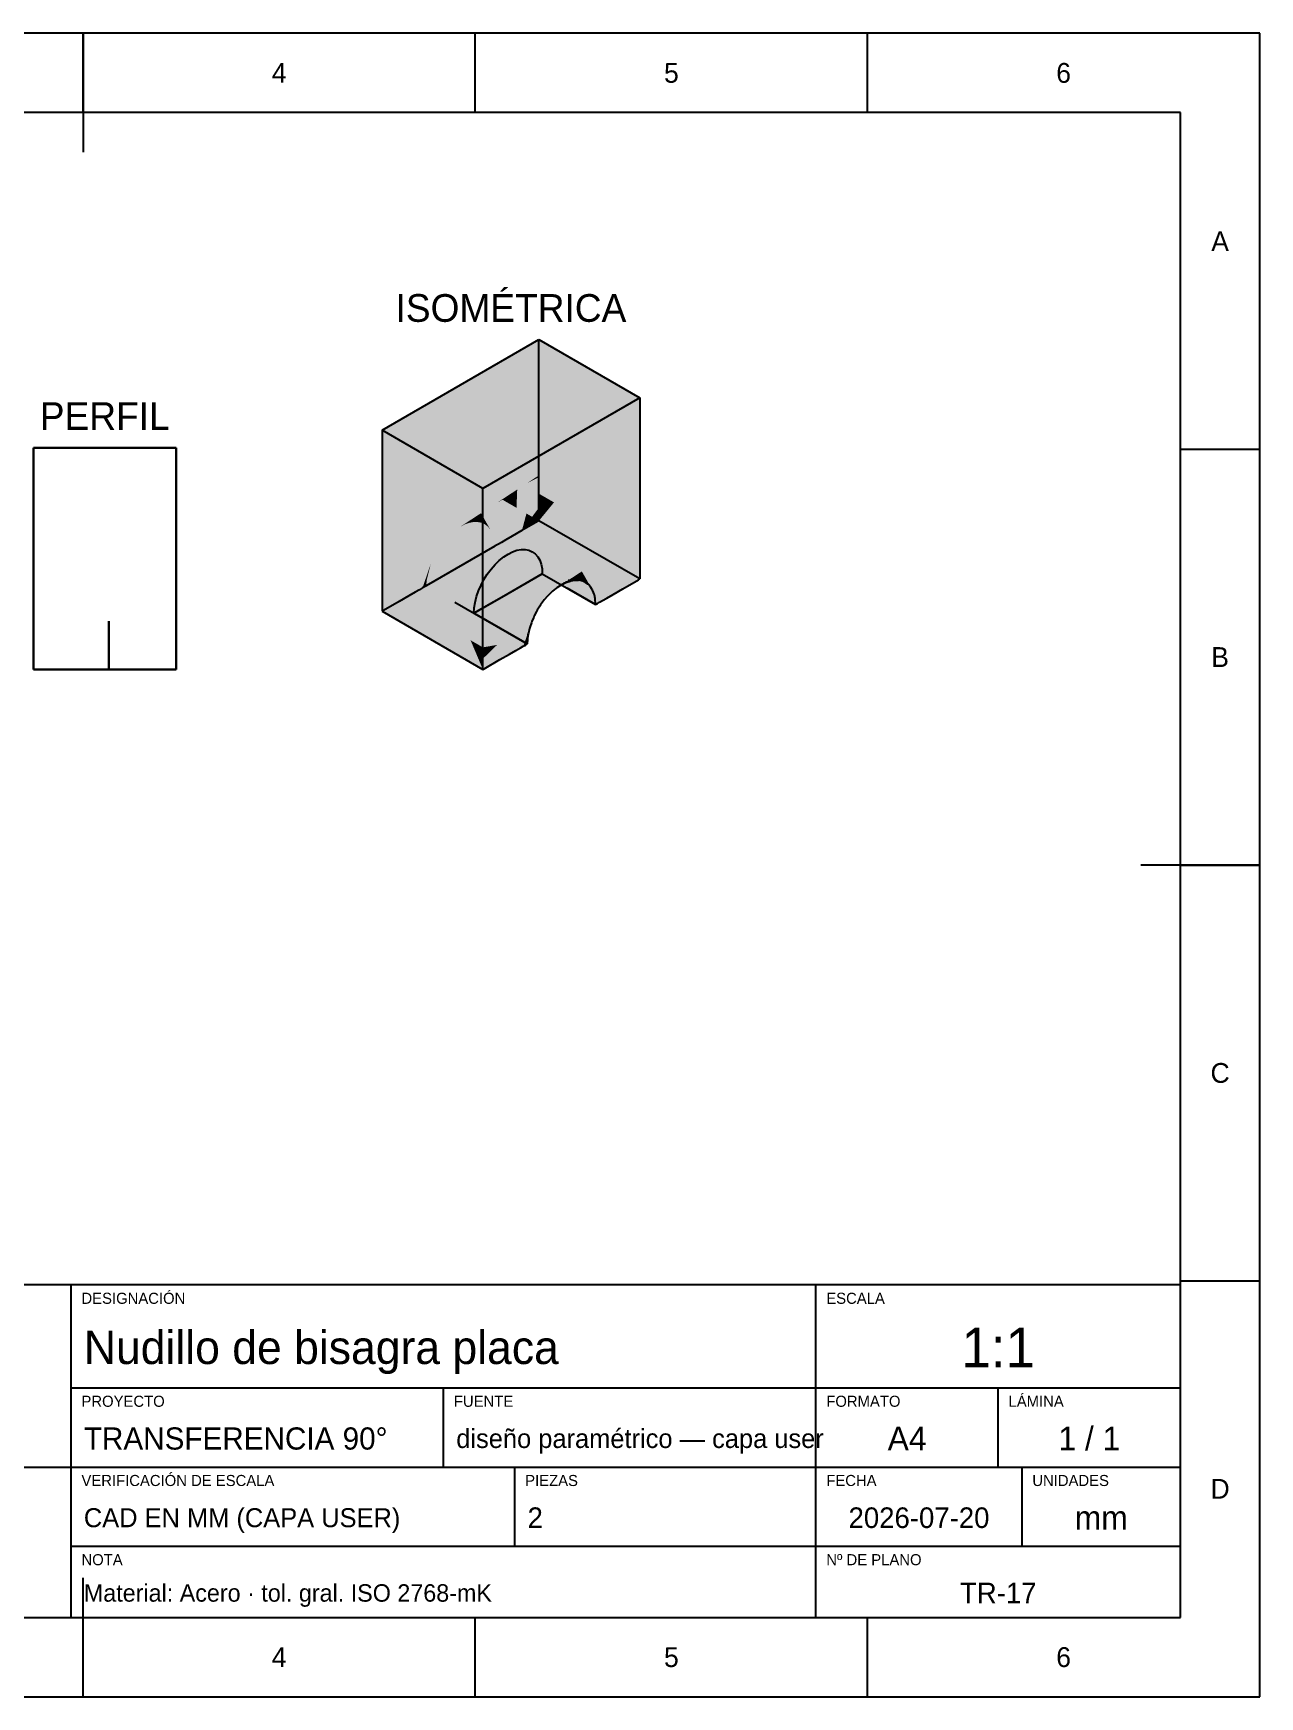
# Model space of a CAD drawing. Extents: x 0 to 297, y 0 to 210.
# Drawn here: x 142.2 to 297, y 0 to 210 of the extents above; entities that cross this region are included whole.
import ezdxf
from ezdxf.enums import TextEntityAlignment as Align

# ---------------------------------------------------------------- set-up
doc = ezdxf.new("R2010")
doc.units = 0
for name, color, linetype in [('FINA', 7, 'CONTINUOUS'), ('NORMA', 7, 'CONTINUOUS'), ('SOMBRA', 8, 'CONTINUOUS'), ('TEXTO', 7, 'CONTINUOUS'), ('VISIBLE', 7, 'CONTINUOUS')]:
    doc.layers.add(name, color=color, linetype=linetype)

msp = doc.modelspace()

# ---------------------------------------------------------------- linework, layer by layer
at = {"layer": 'FINA'}
for p, q in [((297, 210), (0, 210)), ((148.5, 200), (148.5, 210)), ((198, 200), (198, 210)), ((247.5, 200), (247.5, 210)), ((297, 0), (297, 210)), ((287, 157.5), (297, 157.5)), ((287, 105), (297, 105)), ((287, 52.5), (297, 52.5)), ((147, 39), (241, 39)), ((194, 29), (194, 39)), ((241, 39), (287, 39)), ((264, 29), (264, 39)), ((107, 29), (147, 29)), ((147, 29), (241, 29)), ((203, 19), (203, 29)), ((241, 29), (287, 29)), ((267, 19), (267, 29)), ((147, 19), (241, 19)), ((241, 19), (287, 19)), ((148.5, 0), (148.5, 10)), ((198, 0), (198, 10)), ((247.5, 0), (247.5, 10)), ((0, 0), (297, 0))]:
    msp.add_line(p, q, dxfattribs=at)
at = {"layer": 'NORMA'}
for p, q in [((148.5, 210), (148.5, 195)), ((287, 200), (20, 200)), ((287, 10), (287, 200)), ((297, 105), (282, 105)), ((287, 52), (107, 52)), ((147, 10), (147, 52)), ((241, 10), (241, 52)), ((287, 10), (287, 52)), ((148.5, 0), (148.5, 15)), ((20, 10), (287, 10)), ((107, 10), (287, 10))]:
    msp.add_line(p, q, dxfattribs=at)
at = {"layer": 'SOMBRA', "color": 253}
for points in [[(206.0355, 171.3207), (201.3786, 151.1475), (186.2365, 159.8897)], [(206.0355, 171.3207), (206.0355, 154.1886), (201.3786, 151.1475)], [(209.2255, 152.3469), (206.0355, 154.1886), (206.0355, 171.3207)], [(209.2255, 152.3469), (206.0355, 171.3207), (218.7635, 163.9722)], [(218.7635, 146.8401), (209.2255, 152.3469), (218.7635, 163.9722)], [(201.3786, 151.1475), (186.2365, 141.2592), (186.2365, 159.8897)], [(206.0355, 153.9555), (204.4602, 149.3683), (203.8114, 149.7429)], [(204.5637, 153.2275), (206.0355, 153.9555), (203.8114, 149.7429)], [(206.0355, 153.9555), (206.0355, 151.873), (204.4602, 149.3683)], [(204.5637, 153.2275), (206.0355, 154.1886), (206.0355, 153.9555)], [(209.2255, 152.3469), (206.0355, 153.9555), (206.0355, 154.1886)], [(209.0958, 152.1887), (206.0355, 151.873), (206.0355, 153.9555)], [(209.2255, 152.3469), (209.0958, 152.1887), (206.0355, 153.9555)], [(201.4518, 151.1953), (202.2823, 151.7376), (202.0383, 150.7666)], [(202.2823, 151.7376), (202.6196, 150.4309), (202.0383, 150.7666)], [(202.2823, 151.7376), (203.2935, 152.398), (202.6196, 150.4309)], [(203.2935, 152.398), (203.2043, 150.0934), (202.6196, 150.4309)], [(204.5637, 153.2275), (203.8114, 149.7429), (203.2043, 150.0934)], [(203.2935, 152.398), (204.5637, 153.2275), (203.2043, 150.0934)], [(206.0355, 151.873), (205.1734, 148.9565), (204.4602, 149.3683)], [(206.0355, 151.873), (206.0355, 150.1193), (205.1734, 148.9565)], [(209.0958, 152.1887), (207.9364, 150.7756), (206.0355, 151.873)], [(207.9364, 150.7756), (206.0355, 150.1193), (206.0355, 151.873)], [(218.7635, 146.6071), (207.9364, 150.7756), (209.0958, 152.1887)], [(218.7635, 146.8401), (209.0958, 152.1887), (209.2255, 152.3469)], [(218.7635, 146.8401), (218.7635, 146.6071), (209.0958, 152.1887)], [(197.9725, 148.9232), (198.3342, 149.1594), (199.5581, 147.751)], [(198.3342, 149.1594), (198.7243, 149.4141), (199.8715, 147.3903)], [(198.7243, 149.4141), (199.1501, 149.6922), (200.1211, 146.95)], [(199.1501, 149.6922), (199.6211, 149.9997), (200.3024, 146.4378)], [(199.6211, 149.9997), (200.1494, 150.3448), (200.4125, 145.8624)], [(200.1494, 150.3448), (200.7519, 150.7382), (200.4494, 145.2336)], [(200.7519, 150.7382), (200.5245, 145.2769), (200.4494, 145.2336)], [(201.4388, 151.1127), (200.6814, 145.3675), (200.5245, 145.2769)], [(200.7519, 150.7382), (201.4388, 151.1127), (200.5245, 145.2769)], [(201.4388, 151.1127), (202.0383, 150.7666), (200.6814, 145.3675)], [(202.0383, 150.7666), (200.9351, 145.514), (200.6814, 145.3675)], [(200.7519, 150.7382), (201.3786, 151.1475), (201.4388, 151.1127)], [(202.0383, 150.7666), (202.6196, 150.4309), (200.9351, 145.514)], [(202.6196, 150.4309), (201.3126, 145.7319), (200.9351, 145.514)], [(202.6196, 150.4309), (203.2043, 150.0934), (201.3126, 145.7319)], [(203.2043, 150.0934), (201.8608, 146.0485), (201.3126, 145.7319)], [(201.4518, 151.1953), (201.4388, 151.1127), (201.3786, 151.1475)], [(201.4518, 151.1953), (202.0383, 150.7666), (201.4388, 151.1127)], [(203.2043, 150.0934), (203.8114, 149.7429), (201.8608, 146.0485)], [(203.8114, 149.7429), (202.6639, 146.5121), (201.8608, 146.0485)], [(203.8114, 149.7429), (204.4602, 149.3683), (202.6639, 146.5121)], [(204.4602, 149.3683), (203.8832, 147.2161), (202.6639, 146.5121)], [(204.4602, 149.3683), (205.1734, 148.9565), (203.8832, 147.2161)], [(206.0355, 150.1193), (205.98, 148.4908), (205.1734, 148.9565)], [(206.0355, 150.1193), (206.0355, 148.5544), (205.98, 148.4908)], [(207.9364, 150.7756), (206.96, 149.5856), (206.0355, 150.1193)], [(206.96, 149.5856), (206.0355, 148.5544), (206.0355, 150.1193)], [(206.96, 149.5856), (206.0888, 148.5237), (206.0355, 148.5544)], [(218.7635, 142.7709), (206.0888, 148.5237), (206.96, 149.5856)], [(218.7635, 144.5246), (206.96, 149.5856), (207.9364, 150.7756)], [(218.7635, 144.5246), (218.7635, 142.7709), (206.96, 149.5856)], [(218.7635, 146.6071), (218.7635, 144.5246), (207.9364, 150.7756)], [(195.573, 147.3563), (186.2365, 139.8214), (186.2365, 141.2592)], [(191.8596, 140.9244), (198.2927, 148.3018), (198.7618, 148.2107)], [(191.8596, 140.9244), (197.7867, 148.2978), (198.2927, 148.3018)], [(191.8596, 140.9244), (197.2524, 148.1987), (197.7867, 148.2978)], [(191.8596, 140.9244), (198.7618, 148.2107), (199.186, 148.026)], [(191.8596, 140.9244), (196.699, 148.0064), (197.2524, 148.1987)], [(191.8596, 140.9244), (199.186, 148.026), (199.5581, 147.751)], [(191.8596, 140.9244), (196.136, 147.7239), (196.699, 148.0064)], [(191.8596, 140.9244), (199.5581, 147.751), (199.8715, 147.3903)], [(191.8596, 140.9244), (195.573, 147.3563), (196.136, 147.7239)], [(191.8596, 140.9244), (199.8715, 147.3903), (200.1211, 146.95)], [(191.8596, 140.9244), (195.0197, 146.9097), (195.573, 147.3563)], [(196.136, 147.7239), (196.42, 147.9093), (196.699, 148.0064)], [(196.42, 147.9093), (196.7088, 148.098), (197.2524, 148.1987)], [(196.7088, 148.098), (197.0054, 148.2916), (197.7867, 148.2978)], [(197.0054, 148.2916), (197.3125, 148.4922), (198.2927, 148.3018)], [(197.3125, 148.4922), (197.6335, 148.7018), (198.7618, 148.2107)], [(197.6335, 148.7018), (197.9725, 148.9232), (199.186, 148.026)], [(205.1734, 148.9565), (205.8675, 148.3617), (203.8832, 147.2161)], [(205.1734, 148.9565), (205.98, 148.4908), (205.8675, 148.3617)], [(205.98, 148.4908), (206.0355, 148.4588), (205.8675, 148.3617)], [(206.0355, 148.5544), (206.0355, 148.4588), (205.98, 148.4908)], [(206.0888, 148.5237), (206.0355, 148.4588), (206.0355, 148.5544)], [(218.7635, 141.206), (206.0355, 148.4588), (206.0888, 148.5237)], [(218.7635, 141.206), (218.7635, 141.1103), (206.0355, 148.4588)], [(218.7635, 142.7709), (218.7635, 141.206), (206.0888, 148.5237)], [(195.0197, 146.9097), (186.2365, 138.396), (186.2365, 139.8214)], [(194.4854, 146.3918), (186.4046, 137.1248), (186.2365, 137.0278)], [(194.4854, 146.3918), (186.2365, 137.0278), (186.2365, 138.396)], [(193.9794, 145.8115), (188.3888, 138.2704), (186.4046, 137.1248)], [(193.5102, 145.1787), (189.6082, 138.9744), (188.3888, 138.2704)], [(191.8596, 140.9244), (200.4494, 145.2336), (191.8227, 140.253)], [(191.8596, 140.9244), (200.1211, 146.95), (200.3024, 146.4378)], [(191.8596, 140.9244), (194.4854, 146.3918), (195.0197, 146.9097)], [(191.8596, 140.9244), (200.3024, 146.4378), (200.4125, 145.8624)], [(191.8596, 140.9244), (193.9794, 145.8115), (194.4854, 146.3918)], [(191.8596, 140.9244), (200.4125, 145.8624), (200.4494, 145.2336)], [(191.8596, 140.9244), (193.5102, 145.1787), (193.9794, 145.8115)], [(191.8596, 140.9244), (193.086, 144.5042), (193.5102, 145.1787)], [(193.086, 144.5042), (190.4113, 139.4381), (189.6082, 138.9744)], [(192.714, 143.7996), (190.9595, 139.7546), (190.4113, 139.4381)], [(192.4006, 143.0769), (191.337, 139.9726), (190.9595, 139.7546)], [(191.8596, 140.9244), (192.714, 143.7996), (193.086, 144.5042)], [(191.8596, 140.9244), (192.4006, 143.0769), (192.714, 143.7996)], [(191.8596, 140.9244), (192.151, 142.3485), (192.4006, 143.0769)], [(192.151, 142.3485), (191.5907, 140.119), (191.337, 139.9726)], [(191.9697, 141.6269), (191.7476, 140.2096), (191.5907, 140.119)], [(191.8596, 140.9244), (191.8227, 140.253), (191.7476, 140.2096)], [(191.8596, 140.9244), (191.9697, 141.6269), (192.151, 142.3485)], [(204.5797, 133.4342), (197.8331, 136.7829), (197.87, 137.4543)], [(204.5797, 133.4342), (204.5506, 132.9045), (197.8331, 136.7829)], [(204.5797, 133.4342), (197.87, 137.4543), (204.5875, 133.5759)]]:
    msp.add_solid(points, dxfattribs=at)
at = {"layer": 'SOMBRA', "color": 254}
for points in [[(206.0355, 171.3207), (186.2365, 159.8897), (198.9645, 152.5412)], [(218.7635, 163.9722), (206.0355, 171.3207), (198.9645, 152.5412)]]:
    msp.add_solid(points, dxfattribs=at)
at = {"layer": 'SOMBRA', "color": 252}
for points in [[(202.886, 136.4716), (218.7635, 163.9722), (198.9645, 152.5412)], [(218.7635, 146.8401), (218.7635, 163.9722), (202.886, 136.4716)], [(196.6087, 135.2708), (186.2365, 159.8897), (186.2365, 141.2592)], [(198.9645, 133.9107), (186.2365, 159.8897), (196.6087, 135.2708)], [(198.9645, 133.9107), (198.9645, 152.5412), (186.2365, 159.8897)], [(202.886, 136.4716), (198.9645, 152.5412), (198.9645, 133.9107)], [(215.2276, 140.6665), (202.6639, 146.5121), (203.8832, 147.2161)], [(218.4874, 141.0756), (203.8832, 147.2161), (205.8675, 148.3617)], [(218.4874, 141.0756), (215.2276, 140.6665), (203.8832, 147.2161)], [(218.4874, 141.0756), (205.8675, 148.3617), (206.0355, 148.4588)], [(218.4874, 141.0756), (206.0355, 148.4588), (218.7635, 141.1103)], [(206.4598, 141.7635), (191.8227, 140.253), (200.4494, 145.2336)], [(209.7096, 139.9739), (200.4494, 145.2336), (200.5245, 145.2769)], [(209.7096, 139.9739), (209.5862, 139.9584), (200.4494, 145.2336)], [(209.9673, 140.0063), (200.5245, 145.2769), (200.6814, 145.3675)], [(209.9673, 140.0063), (209.7096, 139.9739), (200.5245, 145.2769)], [(210.3841, 140.0586), (200.6814, 145.3675), (200.9351, 145.514)], [(210.3841, 140.0586), (209.9673, 140.0063), (200.6814, 145.3675)], [(211.0043, 140.1364), (200.9351, 145.514), (201.3126, 145.7319)], [(211.0043, 140.1364), (210.3841, 140.0586), (200.9351, 145.514)], [(211.905, 140.2495), (201.3126, 145.7319), (201.8608, 146.0485)], [(211.905, 140.2495), (211.0043, 140.1364), (201.3126, 145.7319)], [(213.2243, 140.4151), (201.8608, 146.0485), (202.6639, 146.5121)], [(213.2243, 140.4151), (211.905, 140.2495), (201.8608, 146.0485)], [(215.2276, 140.6665), (213.2243, 140.4151), (202.6639, 146.5121)], [(213.4093, 138.0191), (213.663, 138.1655), (216.0214, 145.0495)], [(213.4093, 138.0191), (216.0214, 145.0495), (215.0102, 144.3892)], [(213.663, 138.1655), (214.0405, 138.3835), (217.2916, 145.879)], [(213.663, 138.1655), (217.2916, 145.879), (216.0214, 145.0495)], [(214.0405, 138.3835), (218.7635, 146.6071), (218.7635, 146.8401)], [(214.0405, 138.3835), (218.7635, 146.8401), (217.2916, 145.879)], [(214.0405, 138.3835), (214.5887, 138.7), (218.7635, 146.6071)], [(214.5887, 138.7), (218.7635, 144.5246), (218.7635, 146.6071)], [(202.1464, 139.2732), (200.4958, 142.9217), (199.9898, 142.3414)], [(207.1065, 138.9208), (199.9898, 142.3414), (200.4958, 142.9217)], [(202.1464, 139.2732), (201.0301, 143.4395), (200.4958, 142.9217)], [(207.6348, 139.4519), (200.4958, 142.9217), (201.0301, 143.4395)], [(207.6348, 139.4519), (207.2133, 139.0433), (200.4958, 142.9217)], [(207.1065, 138.9208), (200.4958, 142.9217), (207.2133, 139.0433)], [(202.1464, 139.2732), (201.5834, 143.8861), (201.0301, 143.4395)], [(208.1841, 139.9135), (201.0301, 143.4395), (201.5834, 143.8861)], [(208.1841, 139.9135), (207.7476, 139.5612), (201.0301, 143.4395)], [(207.6348, 139.4519), (201.0301, 143.4395), (207.7476, 139.5612)], [(202.1464, 139.2732), (202.1464, 144.2538), (201.5834, 143.8861)], [(208.7451, 140.2978), (201.5834, 143.8861), (202.1464, 144.2538)], [(208.7451, 140.2978), (208.301, 140.0078), (201.5834, 143.8861)], [(208.1841, 139.9135), (201.5834, 143.8861), (208.301, 140.0078)], [(202.1464, 139.2732), (204.7722, 144.7406), (204.3031, 144.8317)], [(202.1464, 139.2732), (204.3031, 144.8317), (203.7971, 144.8277)], [(202.1464, 139.2732), (203.7971, 144.8277), (203.2628, 144.7286)], [(202.1464, 139.2732), (205.1964, 144.5559), (204.7722, 144.7406)], [(202.1464, 139.2732), (203.2628, 144.7286), (202.7095, 144.5362)], [(202.1464, 139.2732), (205.5685, 144.2809), (205.1964, 144.5559)], [(202.1464, 139.2732), (202.7095, 144.5362), (202.1464, 144.2538)], [(209.3081, 140.5983), (202.1464, 144.2538), (202.7095, 144.5362)], [(202.1464, 139.2732), (205.8819, 143.9202), (205.5685, 144.2809)], [(209.3081, 140.5983), (208.864, 140.3754), (202.1464, 144.2538)], [(208.7451, 140.2978), (202.1464, 144.2538), (208.864, 140.3754)], [(202.1464, 139.2732), (206.1315, 143.4799), (205.8819, 143.9202)], [(202.1464, 139.2732), (206.3128, 142.9677), (206.1315, 143.4799)], [(202.1464, 139.2732), (206.4229, 142.3923), (206.3128, 142.9677)], [(209.8635, 140.8097), (202.7095, 144.5362), (203.2628, 144.7286)], [(209.8635, 140.8097), (209.427, 140.6579), (202.7095, 144.5362)], [(209.3081, 140.5983), (202.7095, 144.5362), (209.427, 140.6579)], [(210.4018, 140.9284), (203.2628, 144.7286), (203.7971, 144.8277)], [(210.4018, 140.9284), (209.9803, 140.8503), (203.2628, 144.7286)], [(209.8635, 140.8097), (203.2628, 144.7286), (209.9803, 140.8503)], [(210.9138, 140.9525), (203.7971, 144.8277), (204.3031, 144.8317)], [(210.9138, 140.9525), (210.5146, 140.9493), (203.7971, 144.8277)], [(210.4018, 140.9284), (203.7971, 144.8277), (210.5146, 140.9493)], [(211.3907, 140.8815), (204.3031, 144.8317), (204.7722, 144.7406)], [(211.3907, 140.8815), (211.0206, 140.9533), (204.3031, 144.8317)], [(210.9138, 140.9525), (204.3031, 144.8317), (211.0206, 140.9533)], [(211.8244, 140.7166), (204.7722, 144.7406), (205.1964, 144.5559)], [(211.8244, 140.7166), (211.4898, 140.8622), (204.7722, 144.7406)], [(211.3907, 140.8815), (204.7722, 144.7406), (211.4898, 140.8622)], [(212.2074, 140.4606), (205.1964, 144.5559), (205.5685, 144.2809)], [(212.2074, 140.4606), (211.914, 140.6776), (205.1964, 144.5559)], [(211.8244, 140.7166), (205.1964, 144.5559), (211.914, 140.6776)], [(212.5333, 140.118), (205.5685, 144.2809), (205.8819, 143.9202)], [(212.5333, 140.118), (212.286, 140.4025), (205.5685, 144.2809)], [(212.2074, 140.4606), (205.5685, 144.2809), (212.286, 140.4025)], [(212.7963, 139.6945), (205.8819, 143.9202), (206.1315, 143.4799)], [(212.7963, 139.6945), (212.5994, 140.0418), (205.8819, 143.9202)], [(212.5333, 140.118), (205.8819, 143.9202), (212.5994, 140.0418)], [(212.992, 139.1975), (206.1315, 143.4799), (206.3128, 142.9677)], [(212.992, 139.1975), (212.849, 139.6016), (206.1315, 143.4799)], [(212.7963, 139.6945), (206.1315, 143.4799), (212.849, 139.6016)], [(213.1172, 138.6354), (206.3128, 142.9677), (206.4229, 142.3923)], [(213.1172, 138.6354), (213.0303, 139.0894), (206.3128, 142.9677)], [(212.992, 139.1975), (206.3128, 142.9677), (213.0303, 139.0894)], [(213.1404, 138.5139), (212.8774, 142.9963), (212.349, 142.6513)], [(213.1773, 137.8851), (213.4799, 143.3898), (212.8774, 142.9963)], [(213.1773, 137.8851), (213.2524, 137.9285), (214.1797, 143.8468)], [(213.1773, 137.8851), (214.1797, 143.8468), (213.4799, 143.3898)], [(213.2524, 137.9285), (213.4093, 138.0191), (215.0102, 144.3892)], [(213.2524, 137.9285), (215.0102, 144.3892), (214.1797, 143.8468)], [(214.5887, 138.7), (215.3918, 139.1637), (218.7635, 144.5246)], [(215.3918, 139.1637), (218.7635, 142.7709), (218.7635, 144.5246)], [(197.4092, 133.3708), (186.2365, 141.2592), (186.2365, 139.8214)], [(197.4092, 133.3708), (196.6087, 135.2708), (186.2365, 141.2592)], [(206.4598, 141.7635), (195.4138, 138.1796), (191.8227, 140.253)], [(206.4598, 141.7635), (201.5965, 138.9556), (195.4138, 138.1796)], [(202.1464, 139.2732), (199.0964, 141.0341), (198.7244, 140.3295)], [(205.7354, 137.007), (198.7244, 140.3295), (199.0964, 141.0341)], [(202.1464, 139.2732), (199.5206, 141.7086), (199.0964, 141.0341)], [(206.1486, 137.6878), (199.0964, 141.0341), (199.5206, 141.7086)], [(206.1486, 137.6878), (205.814, 137.1557), (199.0964, 141.0341)], [(205.7354, 137.007), (199.0964, 141.0341), (205.814, 137.1557)], [(202.1464, 139.2732), (199.9898, 142.3414), (199.5206, 141.7086)], [(206.6082, 138.3294), (199.5206, 141.7086), (199.9898, 142.3414)], [(206.6082, 138.3294), (206.2382, 137.8302), (199.5206, 141.7086)], [(206.1486, 137.6878), (199.5206, 141.7086), (206.2382, 137.8302)], [(207.1065, 138.9208), (206.7073, 138.463), (199.9898, 142.3414)], [(206.6082, 138.3294), (199.9898, 142.3414), (206.7073, 138.463)], [(202.1464, 139.2732), (206.4598, 141.7635), (206.4229, 142.3923)], [(213.1695, 138.0179), (206.4229, 142.3923), (206.4598, 141.7635)], [(213.1695, 138.0179), (213.1404, 138.5139), (206.4229, 142.3923)], [(213.1172, 138.6354), (206.4229, 142.3923), (213.1404, 138.5139)], [(213.1695, 138.0179), (206.4598, 141.7635), (213.1773, 137.8851)], [(209.9803, 140.8503), (209.4368, 140.7495), (209.1479, 140.5609)], [(210.5146, 140.9493), (209.7333, 140.9431), (209.4368, 140.7495)], [(211.0206, 140.9533), (210.0404, 141.1437), (209.7333, 140.9431)], [(211.4898, 140.8622), (210.3615, 141.3534), (210.0404, 141.1437)], [(211.914, 140.6776), (210.7005, 141.5747), (210.3615, 141.3534)], [(212.286, 140.4025), (211.0621, 141.8109), (210.7005, 141.5747)], [(212.5994, 140.0418), (211.4522, 142.0657), (211.0621, 141.8109)], [(212.849, 139.6016), (211.8781, 142.3437), (211.4522, 142.0657)], [(213.0303, 139.0894), (212.349, 142.6513), (211.8781, 142.3437)], [(218.5954, 141.0133), (215.2276, 140.6665), (218.4874, 141.0756)], [(218.5954, 141.0133), (216.6112, 139.8677), (215.2276, 140.6665)], [(215.3918, 139.1637), (216.6112, 139.8677), (218.7635, 142.7709)], [(216.6112, 139.8677), (218.7635, 141.206), (218.7635, 142.7709)], [(216.6112, 139.8677), (218.5954, 141.0133), (218.7635, 141.206)], [(218.5954, 141.0133), (218.4874, 141.0756), (218.7635, 141.1103)], [(218.5954, 141.0133), (218.7635, 141.1103), (218.7635, 141.206)], [(198.2027, 131.4873), (186.2365, 139.8214), (186.2365, 138.396)], [(198.2027, 131.4873), (197.4092, 133.3708), (186.2365, 139.8214)], [(191.7757, 137.723), (188.3888, 138.2704), (189.6082, 138.9744)], [(193.095, 137.8886), (189.6082, 138.9744), (190.4113, 139.4381)], [(193.095, 137.8886), (191.7757, 137.723), (189.6082, 138.9744)], [(193.9957, 138.0017), (190.4113, 139.4381), (190.9595, 139.7546)], [(193.9957, 138.0017), (193.095, 137.8886), (190.4113, 139.4381)], [(194.6159, 138.0795), (190.9595, 139.7546), (191.337, 139.9726)], [(194.6159, 138.0795), (193.9957, 138.0017), (190.9595, 139.7546)], [(195.0327, 138.1318), (191.337, 139.9726), (191.5907, 140.119)], [(195.0327, 138.1318), (194.6159, 138.0795), (191.337, 139.9726)], [(195.2904, 138.1642), (191.5907, 140.119), (191.7476, 140.2096)], [(195.2904, 138.1642), (195.0327, 138.1318), (191.5907, 140.119)], [(195.4138, 138.1796), (191.7476, 140.2096), (191.8227, 140.253)], [(195.4138, 138.1796), (195.2904, 138.1642), (191.7476, 140.2096)], [(197.8331, 136.7829), (195.4138, 138.1796), (201.5965, 138.9556)], [(202.1464, 139.2732), (197.87, 137.4543), (197.8331, 136.7829)], [(202.1464, 139.2732), (197.9801, 138.1568), (197.87, 137.4543)], [(202.1464, 139.2732), (198.1614, 138.8784), (197.9801, 138.1568)], [(204.8407, 134.8477), (197.9801, 138.1568), (198.1614, 138.8784)], [(202.1464, 139.2732), (198.411, 139.6068), (198.1614, 138.8784)], [(205.0758, 135.5747), (198.1614, 138.8784), (198.411, 139.6068)], [(204.8407, 134.8477), (198.1614, 138.8784), (204.8789, 135.0001)], [(205.0758, 135.5747), (204.8789, 135.0001), (198.1614, 138.8784)], [(202.1464, 139.2732), (198.7244, 140.3295), (198.411, 139.6068)], [(205.3758, 136.2986), (198.411, 139.6068), (198.7244, 140.3295)], [(205.0758, 135.5747), (198.411, 139.6068), (205.1285, 135.7285)], [(205.3758, 136.2986), (205.1285, 135.7285), (198.411, 139.6068)], [(205.3758, 136.2986), (198.7244, 140.3295), (205.4419, 136.4511)], [(205.7354, 137.007), (205.4419, 136.4511), (198.7244, 140.3295)], [(199.1325, 129.7763), (207.2133, 139.0433), (200.7583, 132.7863)], [(207.7476, 139.5612), (201.9845, 134.9102), (200.7583, 132.7863)], [(208.301, 140.0078), (202.886, 136.4716), (201.9845, 134.9102)], [(209.427, 140.6579), (209.1479, 140.5609), (208.864, 140.3754)], [(213.2524, 137.9285), (209.5862, 139.9584), (209.7096, 139.9739)], [(213.2524, 137.9285), (213.1773, 137.8851), (209.5862, 139.9584)], [(213.4093, 138.0191), (209.7096, 139.9739), (209.9673, 140.0063)], [(213.4093, 138.0191), (213.2524, 137.9285), (209.7096, 139.9739)], [(213.663, 138.1655), (209.9673, 140.0063), (210.3841, 140.0586)], [(213.663, 138.1655), (213.4093, 138.0191), (209.9673, 140.0063)], [(214.0405, 138.3835), (210.3841, 140.0586), (211.0043, 140.1364)], [(214.0405, 138.3835), (213.663, 138.1655), (210.3841, 140.0586)], [(214.5887, 138.7), (211.0043, 140.1364), (211.905, 140.2495)], [(214.5887, 138.7), (214.0405, 138.3835), (211.0043, 140.1364)], [(215.3918, 139.1637), (211.905, 140.2495), (213.2243, 140.4151)], [(215.3918, 139.1637), (214.5887, 138.7), (211.905, 140.2495)], [(216.6112, 139.8677), (213.2243, 140.4151), (215.2276, 140.6665)], [(216.6112, 139.8677), (215.3918, 139.1637), (213.2243, 140.4151)], [(198.2027, 131.4873), (186.2365, 138.396), (186.2365, 137.0278)], [(186.5126, 137.0625), (186.2365, 137.0278), (186.4046, 137.1248)], [(199.1325, 129.7763), (186.2365, 137.0278), (186.5126, 137.0625)], [(199.1325, 129.7763), (198.9645, 129.6793), (186.2365, 137.0278)], [(198.2027, 131.4873), (186.2365, 137.0278), (198.9645, 129.6793)], [(189.7724, 137.4716), (186.4046, 137.1248), (188.3888, 138.2704)], [(189.7724, 137.4716), (186.5126, 137.0625), (186.4046, 137.1248)], [(201.1168, 130.922), (186.5126, 137.0625), (189.7724, 137.4716)], [(201.1168, 130.922), (199.1325, 129.7763), (186.5126, 137.0625)], [(191.7757, 137.723), (189.7724, 137.4716), (188.3888, 138.2704)], [(202.3361, 131.626), (189.7724, 137.4716), (191.7757, 137.723)], [(202.3361, 131.626), (201.1168, 130.922), (189.7724, 137.4716)], [(203.1392, 132.0896), (191.7757, 137.723), (193.095, 137.8886)], [(203.1392, 132.0896), (202.3361, 131.626), (191.7757, 137.723)], [(203.6874, 132.4062), (193.095, 137.8886), (193.9957, 138.0017)], [(203.6874, 132.4062), (203.1392, 132.0896), (193.095, 137.8886)], [(204.0649, 132.6241), (193.9957, 138.0017), (194.6159, 138.0795)], [(204.0649, 132.6241), (203.6874, 132.4062), (193.9957, 138.0017)], [(204.3186, 132.7706), (194.6159, 138.0795), (195.0327, 138.1318)], [(204.3186, 132.7706), (204.0649, 132.6241), (194.6159, 138.0795)], [(204.4755, 132.8611), (195.0327, 138.1318), (195.2904, 138.1642)], [(204.4755, 132.8611), (204.3186, 132.7706), (195.0327, 138.1318)], [(204.5506, 132.9045), (195.2904, 138.1642), (195.4138, 138.1796)], [(204.5506, 132.9045), (204.4755, 132.8611), (195.2904, 138.1642)], [(204.6743, 134.1301), (197.87, 137.4543), (197.9801, 138.1568)], [(204.6743, 134.1301), (204.5875, 133.5759), (197.87, 137.4543)], [(204.6743, 134.1301), (197.9801, 138.1568), (204.6976, 134.2784)], [(204.8407, 134.8477), (204.6976, 134.2784), (197.9801, 138.1568)], [(206.7073, 138.463), (199.1325, 129.7763), (201.1168, 130.922)], [(206.2382, 137.8302), (201.1168, 130.922), (202.3361, 131.626)], [(205.814, 137.1557), (202.3361, 131.626), (203.1392, 132.0896)], [(198.9645, 132.4729), (196.6087, 135.2708), (197.4092, 133.3708)], [(198.9645, 132.4729), (198.9645, 133.9107), (196.6087, 135.2708)], [(201.9845, 134.9102), (202.886, 136.4716), (198.9645, 133.9107)], [(200.7583, 132.7863), (201.9845, 134.9102), (198.9645, 132.4729)], [(201.9845, 134.9102), (198.9645, 133.9107), (198.9645, 132.4729)], [(205.4419, 136.4511), (203.1392, 132.0896), (203.6874, 132.4062)], [(205.1285, 135.7285), (203.6874, 132.4062), (204.0649, 132.6241)], [(204.8789, 135.0001), (204.0649, 132.6241), (204.3186, 132.7706)], [(198.9645, 131.0476), (197.4092, 133.3708), (198.2027, 131.4873)], [(198.9645, 131.0476), (198.9645, 132.4729), (197.4092, 133.3708)], [(199.1325, 129.7763), (200.7583, 132.7863), (198.9645, 129.6793)], [(200.7583, 132.7863), (198.9645, 131.0476), (198.9645, 129.6793)], [(200.7583, 132.7863), (198.9645, 132.4729), (198.9645, 131.0476)], [(204.6976, 134.2784), (204.3186, 132.7706), (204.4755, 132.8611)], [(204.5875, 133.5759), (204.4755, 132.8611), (204.5506, 132.9045)], [(198.9645, 131.0476), (198.2027, 131.4873), (198.9645, 129.6793)]]:
    msp.add_solid(points, dxfattribs=at)
at = {"layer": 'VISIBLE'}
for p, q in [((186.2365, 159.8897), (206.0355, 171.3207)), ((206.0355, 154.1886), (206.0355, 171.3207)), ((206.0355, 171.3207), (218.7635, 163.9722)), ((218.7635, 163.9722), (198.9645, 152.5412)), ((218.7635, 163.9722), (218.7635, 146.8401)), ((198.9645, 152.5412), (186.2365, 159.8897)), ((186.2365, 159.8897), (186.2365, 141.2592)), ((142.2365, 134.8617), (142.2365, 157.6793)), ((142.2365, 157.6793), (160.2365, 157.6793)), ((142.2365, 157.6793), (142.2365, 136.6969)), ((160.2365, 157.6793), (142.2365, 157.6793)), ((142.2365, 157.6793), (142.2365, 157.6793)), ((160.2365, 157.6793), (160.2365, 134.8617)), ((160.2365, 136.6969), (160.2365, 157.6793)), ((160.2365, 157.6793), (160.2365, 157.6793)), ((206.0355, 153.9555), (206.0355, 154.1886)), ((206.0355, 151.873), (206.0355, 153.9555)), ((198.9645, 133.9107), (198.9645, 152.5412)), ((206.0355, 150.1193), (206.0355, 151.873)), ((206.0355, 148.5544), (206.0355, 150.1193)), ((203.8832, 147.2161), (202.6639, 146.5121)), ((205.8675, 148.3617), (203.8832, 147.2161)), ((206.0355, 148.4588), (205.8675, 148.3617)), ((206.0355, 148.4588), (206.0355, 148.5544)), ((218.7635, 141.1103), (206.0355, 148.4588)), ((200.4494, 145.2336), (191.8227, 140.253)), ((200.5245, 145.2769), (200.4494, 145.2336)), ((200.6814, 145.3675), (200.5245, 145.2769)), ((200.9351, 145.514), (200.6814, 145.3675)), ((201.3126, 145.7319), (200.9351, 145.514)), ((201.8608, 146.0485), (201.3126, 145.7319)), ((202.6639, 146.5121), (201.8608, 146.0485)), ((218.7635, 146.8401), (218.7635, 146.6071)), ((218.7635, 146.6071), (218.7635, 144.5246)), ((199.9898, 142.3414), (200.4958, 142.9217)), ((200.4958, 142.9217), (201.0301, 143.4395)), ((201.0301, 143.4395), (201.5834, 143.8861)), ((201.5834, 143.8861), (202.1464, 144.2538)), ((202.1464, 144.2538), (202.7095, 144.5362)), ((202.7095, 144.5362), (203.2628, 144.7286)), ((203.2628, 144.7286), (203.7971, 144.8277)), ((203.7971, 144.8277), (204.3031, 144.8317)), ((204.3031, 144.8317), (204.7722, 144.7406)), ((204.7722, 144.7406), (205.1964, 144.5559)), ((205.1964, 144.5559), (205.5685, 144.2809)), ((205.5685, 144.2809), (205.8819, 143.9202)), ((205.8819, 143.9202), (206.1315, 143.4799)), ((206.1315, 143.4799), (206.3128, 142.9677)), ((206.3128, 142.9677), (206.4229, 142.3923)), ((218.7635, 144.5246), (218.7635, 142.7709)), ((186.2365, 141.2592), (186.2365, 139.8214)), ((198.7244, 140.3295), (199.0964, 141.0341)), ((199.0964, 141.0341), (199.5206, 141.7086)), ((199.5206, 141.7086), (199.9898, 142.3414)), ((206.4598, 141.7635), (201.5965, 138.9556)), ((202.1464, 139.2732), (206.4598, 141.7635)), ((206.4229, 142.3923), (206.4598, 141.7635)), ((206.4598, 141.7635), (213.1773, 137.8851)), ((209.1479, 140.5609), (209.9803, 140.8503)), ((209.8635, 140.8097), (209.427, 140.6579)), ((209.4368, 140.7495), (210.5146, 140.9493)), ((209.7333, 140.9431), (211.0206, 140.9533)), ((209.9803, 140.8503), (209.8635, 140.8097)), ((210.4018, 140.9284), (209.9803, 140.8503)), ((210.5146, 140.9493), (210.4018, 140.9284)), ((210.9138, 140.9525), (210.5146, 140.9493)), ((211.0206, 140.9533), (210.9138, 140.9525)), ((211.3907, 140.8815), (211.0206, 140.9533)), ((211.4898, 140.8622), (211.3907, 140.8815)), ((211.8244, 140.7166), (211.4898, 140.8622)), ((211.914, 140.6776), (211.8244, 140.7166)), ((216.6112, 139.8677), (218.5954, 141.0133)), ((218.5954, 141.0133), (218.7635, 141.1103)), ((218.7635, 142.7709), (218.7635, 141.206)), ((218.7635, 141.206), (218.7635, 141.1103)), ((186.2365, 139.8214), (186.2365, 138.396)), ((189.6082, 138.9744), (188.3888, 138.2704)), ((190.4113, 139.4381), (189.6082, 138.9744)), ((190.9595, 139.7546), (190.4113, 139.4381)), ((191.337, 139.9726), (190.9595, 139.7546)), ((191.5907, 140.119), (191.337, 139.9726)), ((191.7476, 140.2096), (191.5907, 140.119)), ((191.8227, 140.253), (191.7476, 140.2096)), ((197.8331, 136.7829), (202.1464, 139.2732)), ((201.5965, 138.9556), (197.8331, 136.7829)), ((197.9801, 138.1568), (198.1614, 138.8784)), ((198.1614, 138.8784), (198.411, 139.6068)), ((198.411, 139.6068), (198.7244, 140.3295)), ((207.1065, 138.9208), (206.7073, 138.463)), ((207.2133, 139.0433), (207.1065, 138.9208)), ((207.6348, 139.4519), (207.2133, 139.0433)), ((207.7476, 139.5612), (207.6348, 139.4519)), ((208.1841, 139.9135), (207.7476, 139.5612)), ((208.301, 140.0078), (208.1841, 139.9135)), ((208.7451, 140.2978), (208.301, 140.0078)), ((208.864, 140.3754), (208.7451, 140.2978)), ((208.864, 140.3754), (209.427, 140.6579)), ((209.3081, 140.5983), (208.864, 140.3754)), ((209.427, 140.6579), (209.3081, 140.5983)), ((213.1773, 137.8851), (209.5862, 139.9584)), ((212.2074, 140.4606), (211.914, 140.6776)), ((212.286, 140.4025), (212.2074, 140.4606)), ((212.5333, 140.118), (212.286, 140.4025)), ((212.5994, 140.0418), (212.5333, 140.118)), ((212.7963, 139.6945), (212.5994, 140.0418)), ((212.849, 139.6016), (212.7963, 139.6945)), ((212.992, 139.1975), (212.849, 139.6016)), ((213.0303, 139.0894), (212.992, 139.1975)), ((213.1172, 138.6354), (213.0303, 139.0894)), ((213.1404, 138.5139), (213.1172, 138.6354)), ((214.0405, 138.3835), (214.5887, 138.7)), ((214.5887, 138.7), (215.3918, 139.1637)), ((215.3918, 139.1637), (216.6112, 139.8677)), ((142.2365, 136.6969), (142.2365, 136.4115)), ((160.2365, 136.4115), (160.2365, 136.6969)), ((186.2365, 138.396), (186.2365, 137.0278)), ((186.4046, 137.1248), (186.2365, 137.0278)), ((186.2365, 137.0278), (198.9645, 129.6793)), ((188.3888, 138.2704), (186.4046, 137.1248)), ((195.4138, 138.1796), (204.5506, 132.9045)), ((197.8331, 136.7829), (197.87, 137.4543)), ((204.5506, 132.9045), (197.8331, 136.7829)), ((197.87, 137.4543), (197.9801, 138.1568)), ((205.7354, 137.007), (205.4419, 136.4511)), ((205.814, 137.1557), (205.7354, 137.007)), ((206.1486, 137.6878), (205.814, 137.1557)), ((206.2382, 137.8302), (206.1486, 137.6878)), ((206.6082, 138.3294), (206.2382, 137.8302)), ((206.7073, 138.463), (206.6082, 138.3294)), ((213.1695, 138.0179), (213.1404, 138.5139)), ((213.1773, 137.8851), (213.1695, 138.0179)), ((213.1773, 137.8851), (213.2524, 137.9285)), ((213.2524, 137.9285), (213.4093, 138.0191)), ((213.4093, 138.0191), (213.663, 138.1655)), ((213.663, 138.1655), (214.0405, 138.3835)), ((142.2365, 136.4115), (142.2365, 133.861)), ((142.2365, 135.8599), (142.2365, 134.9621)), ((142.2365, 135.8324), (142.2365, 135.315)), ((142.2365, 135.8057), (142.2365, 135.5715)), ((142.2365, 135.7793), (142.2365, 135.7272)), ((142.2365, 135.7793), (142.2365, 135.7683)), ((142.2365, 135.7382), (142.2365, 135.7793)), ((142.2365, 135.7683), (142.2365, 135.7272)), ((142.2365, 135.7272), (142.2365, 135.7382)), ((142.2365, 135.7272), (142.2365, 135.6943)), ((142.2365, 135.6043), (142.2365, 135.7272)), ((142.2365, 135.6943), (142.2365, 135.5715)), ((142.2365, 135.5715), (142.2365, 135.6043)), ((142.2365, 135.5715), (142.2365, 135.5173)), ((142.2365, 135.3692), (142.2365, 135.5715)), ((142.2365, 135.5173), (142.2365, 135.315)), ((142.2365, 135.315), (142.2365, 135.3692)), ((142.2365, 135.315), (142.2365, 135.2405)), ((142.2365, 135.0366), (142.2365, 135.315)), ((142.2365, 135.2405), (142.2365, 134.9621)), ((142.2365, 134.9621), (142.2365, 135.0366)), ((142.2365, 134.9621), (142.2365, 134.8685)), ((142.2365, 134.6124), (142.2365, 134.9621)), ((142.2365, 134.8685), (142.2365, 134.5188)), ((142.2365, 133.1007), (142.2365, 134.8617)), ((142.2365, 134.5188), (142.2365, 134.6124)), ((142.2365, 134.5188), (142.2365, 134.4077)), ((142.2365, 134.1038), (142.2365, 134.5188)), ((142.2365, 134.4077), (142.2365, 133.9927)), ((151.7365, 135.7272), (151.7365, 135.7793)), ((151.7365, 135.7793), (151.7365, 135.7272)), ((151.7365, 135.5715), (151.7365, 135.7272)), ((151.7365, 135.7272), (151.7365, 135.5715)), ((151.7365, 135.315), (151.7365, 135.5715)), ((151.7365, 135.5715), (151.7365, 135.315)), ((151.7365, 134.9621), (151.7365, 135.315)), ((151.7365, 135.315), (151.7365, 134.9621)), ((151.7365, 134.5188), (151.7365, 134.9621)), ((151.7365, 134.9621), (151.7365, 134.5188)), ((151.7365, 133.9927), (151.7365, 134.5188)), ((151.7365, 134.5188), (151.7365, 133.9927)), ((160.2365, 133.861), (160.2365, 136.4115)), ((160.2365, 134.8617), (160.2365, 133.1007)), ((204.8407, 134.8477), (204.6976, 134.2784)), ((204.8789, 135.0001), (204.8407, 134.8477)), ((205.0758, 135.5747), (204.8789, 135.0001)), ((205.1285, 135.7285), (205.0758, 135.5747)), ((205.3758, 136.2986), (205.1285, 135.7285)), ((205.4419, 136.4511), (205.3758, 136.2986)), ((142.2365, 133.9927), (142.2365, 134.1038)), ((142.2365, 133.9927), (142.2365, 133.866)), ((142.2365, 133.5194), (142.2365, 133.9927)), ((142.2365, 133.866), (142.2365, 133.3928)), ((142.2365, 133.861), (142.2365, 131.7131)), ((142.2365, 133.3928), (142.2365, 133.5194)), ((142.2365, 133.3928), (142.2365, 133.2527)), ((142.2365, 132.8694), (142.2365, 133.3928)), ((142.2365, 133.2527), (142.2365, 132.7293)), ((142.2365, 131.3551), (142.2365, 133.1007)), ((142.2365, 132.7293), (142.2365, 132.8694)), ((142.2365, 132.7293), (142.2365, 132.5782)), ((142.2365, 132.1648), (142.2365, 132.7293)), ((142.2365, 132.5782), (142.2365, 132.0137)), ((151.7365, 133.3928), (151.7365, 133.9927)), ((151.7365, 133.9927), (151.7365, 133.3928)), ((151.7365, 132.7293), (151.7365, 133.3928)), ((151.7365, 133.3928), (151.7365, 132.7293)), ((151.7365, 132.0137), (151.7365, 132.7293)), ((151.7365, 132.7293), (151.7365, 132.0137)), ((160.2365, 131.7131), (160.2365, 133.861)), ((160.2365, 133.1007), (160.2365, 131.3551)), ((198.9645, 132.4729), (198.9645, 133.9107)), ((198.9645, 131.0476), (198.9645, 132.4729)), ((203.1392, 132.0896), (203.6874, 132.4062)), ((203.6874, 132.4062), (204.0649, 132.6241)), ((204.0649, 132.6241), (204.3186, 132.7706)), ((204.3186, 132.7706), (204.4755, 132.8611)), ((204.4755, 132.8611), (204.6976, 134.2784)), ((204.4755, 132.8611), (204.5506, 132.9045)), ((204.5506, 132.9045), (204.5875, 133.5759)), ((204.5797, 133.4342), (204.5506, 132.9045)), ((204.5875, 133.5759), (204.5797, 133.4342)), ((204.6743, 134.1301), (204.5875, 133.5759)), ((204.6976, 134.2784), (204.6743, 134.1301)), ((142.2365, 132.0137), (142.2365, 132.1648)), ((142.2365, 132.0137), (142.2365, 131.8542)), ((142.2365, 131.4177), (142.2365, 132.0137)), ((142.2365, 131.8542), (142.2365, 131.2581)), ((142.2365, 131.7131), (142.2365, 129.7965)), ((142.2365, 131.2581), (142.2365, 131.4177)), ((142.2365, 129.6793), (142.2365, 131.3551)), ((142.2365, 129.6793), (142.2365, 131.2581)), ((142.2365, 131.2581), (142.2365, 131.0929)), ((142.2365, 130.6408), (142.2365, 131.2581)), ((142.2365, 131.0929), (142.2365, 130.4755)), ((142.2365, 130.4755), (142.2365, 130.6408)), ((142.2365, 129.6793), (142.2365, 130.4755)), ((142.2365, 130.4755), (142.2365, 130.3074)), ((142.2365, 129.8474), (142.2365, 130.4755)), ((142.2365, 130.3074), (142.2365, 129.6793)), ((151.7365, 131.2581), (151.7365, 132.0137)), ((151.7365, 132.0137), (151.7365, 131.2581)), ((151.7365, 130.4755), (151.7365, 131.2581)), ((151.7365, 131.2581), (151.7365, 130.4755)), ((151.7365, 129.6793), (151.7365, 130.4755)), ((151.7365, 130.4755), (151.7365, 129.6793)), ((160.2365, 129.7965), (160.2365, 131.7131)), ((160.2365, 131.3551), (160.2365, 129.6793)), ((198.9645, 129.6793), (198.9645, 131.0476)), ((199.1325, 129.7763), (201.1168, 130.922)), ((201.1168, 130.922), (202.3361, 131.626)), ((202.3361, 131.626), (203.1392, 132.0896)), ((142.2365, 129.6793), (142.2365, 129.8474)), ((142.2365, 129.7965), (142.2365, 129.6793)), ((160.2365, 129.6793), (142.2365, 129.6793)), ((142.2365, 129.6793), (160.2365, 129.6793)), ((142.2365, 129.6793), (142.2365, 129.6793)), ((142.2365, 129.6793), (142.2365, 129.6793)), ((142.2365, 129.6793), (142.2365, 129.6793)), ((142.2365, 129.6793), (142.2365, 129.6793)), ((142.2365, 129.6793), (142.2365, 129.6793)), ((142.2365, 129.6793), (142.2365, 129.6793)), ((142.2365, 129.6793), (142.2365, 129.6793)), ((142.2365, 129.6793), (142.2365, 129.6793)), ((142.2365, 129.6793), (142.2365, 129.6793)), ((142.2365, 129.6793), (142.2365, 129.6793)), ((142.2365, 129.6793), (142.2365, 129.6793)), ((142.2365, 129.6793), (142.2365, 129.6793)), ((142.2365, 129.6793), (142.2365, 129.6793)), ((142.2365, 129.6793), (142.2365, 129.6793)), ((142.2365, 129.6793), (142.2365, 129.6793)), ((142.2365, 129.6793), (142.2365, 129.6793)), ((142.2365, 129.6793), (142.2365, 129.6793)), ((142.2365, 129.6793), (142.2365, 129.6793)), ((155.158, 129.6793), (142.2365, 129.6793)), ((142.2365, 129.6793), (147.3151, 129.6793)), ((142.2365, 129.6793), (151.7365, 129.6793)), ((151.7365, 129.6793), (142.2365, 129.6793)), ((151.7365, 129.6793), (151.7365, 129.6793)), ((151.7365, 129.6793), (151.7365, 129.6793)), ((151.7365, 129.6793), (151.7365, 129.6793)), ((151.7365, 129.6793), (151.7365, 129.6793)), ((160.2365, 129.6793), (160.2365, 129.7965)), ((160.2365, 129.6793), (160.2365, 129.6793)), ((160.2365, 129.6793), (160.2365, 129.6793)), ((160.2365, 129.6793), (160.2365, 129.6793)), ((160.2365, 129.6793), (160.2365, 129.6793)), ((160.2365, 129.6793), (160.2365, 129.6793)), ((160.2365, 129.6793), (160.2365, 129.6793)), ((160.2365, 129.6793), (160.2365, 129.6793)), ((160.2365, 129.6793), (160.2365, 129.6793)), ((160.2365, 129.6793), (160.2365, 129.6793)), ((160.2365, 129.6793), (160.2365, 129.6793)), ((160.2365, 129.6793), (160.2365, 129.6793)), ((160.2365, 129.6793), (160.2365, 129.6793)), ((160.2365, 129.6793), (160.2365, 129.6793)), ((160.2365, 129.6793), (160.2365, 129.6793)), ((160.2365, 129.6793), (160.2365, 129.6793)), ((160.2365, 129.6793), (160.2365, 129.6793)), ((160.2365, 129.6793), (160.2365, 129.6793)), ((160.2365, 129.6793), (160.2365, 129.6793)), ((160.2365, 129.6793), (160.2365, 129.6793)), ((198.9645, 129.6793), (199.1325, 129.7763))]:
    msp.add_line(p, q, dxfattribs=at)

# ---------------------------------------------------------------- texts
at = {"layer": 'TEXTO'}
for s, height, p in [('4', 2.5, (173.25, 205)), ('5', 2.5, (222.75, 205)), ('6', 2.5, (272.25, 205)), ('A', 2.5, (292, 183.75)), ('ISOMÉTRICA', 3.5, (202.5, 175.3207)), ('PERFIL', 3.5, (151.2365, 161.6793)), ('B', 2.5, (292, 131.25)), ('C', 2.5, (292, 78.75)), ('1:1', 5, (264, 44.1)), ('A4', 3, (252.5, 32.6)), ('1 / 1', 3, (275.5, 32.6)), ('D', 2.5, (292, 26.25)), ('2026-07-20', 2.6, (254, 22.6)), ('mm', 3, (277, 22.6)), ('TR-17', 2.6, (264, 13.1)), ('4', 2.5, (173.25, 5)), ('5', 2.5, (222.75, 5)), ('6', 2.5, (272.25, 5))]:
    msp.add_text(s, height=height, dxfattribs=at).set_placement(p, align=Align.MIDDLE_CENTER)
for s, p in [('DESIGNACIÓN', (148.3, 49.6)), ('ESCALA', (242.3, 49.6)), ('PROYECTO', (148.3, 36.6)), ('FUENTE', (195.3, 36.6)), ('FORMATO', (242.3, 36.6)), ('LÁMINA', (265.3, 36.6)), ('VERIFICACIÓN DE ESCALA', (148.3, 26.6)), ('PIEZAS', (204.3, 26.6)), ('FECHA', (242.3, 26.6)), ('UNIDADES', (268.3, 26.6)), ('NOTA', (148.3, 16.6)), ('Nº DE PLANO', (242.3, 16.6))]:
    msp.add_text(s, height=1.4, dxfattribs=at).set_placement(p)
for s, height, p in [('Nudillo de bisagra placa', 4.2, (148.6, 44.1)), ('TRANSFERENCIA 90°', 2.8, (148.6, 32.6)), ('diseño paramétrico — capa user', 2.4, (195.6, 32.6)), ('CAD EN MM (CAPA USER)', 2.4, (148.6, 22.6)), ('2', 2.6, (204.6, 22.6)), ('Material: Acero · tol. gral. ISO 2768-mK', 2.2, (148.6, 13.1))]:
    msp.add_text(s, height=height, dxfattribs=at).set_placement(p, align=Align.MIDDLE_LEFT)

doc.saveas('drawing.dxf')
